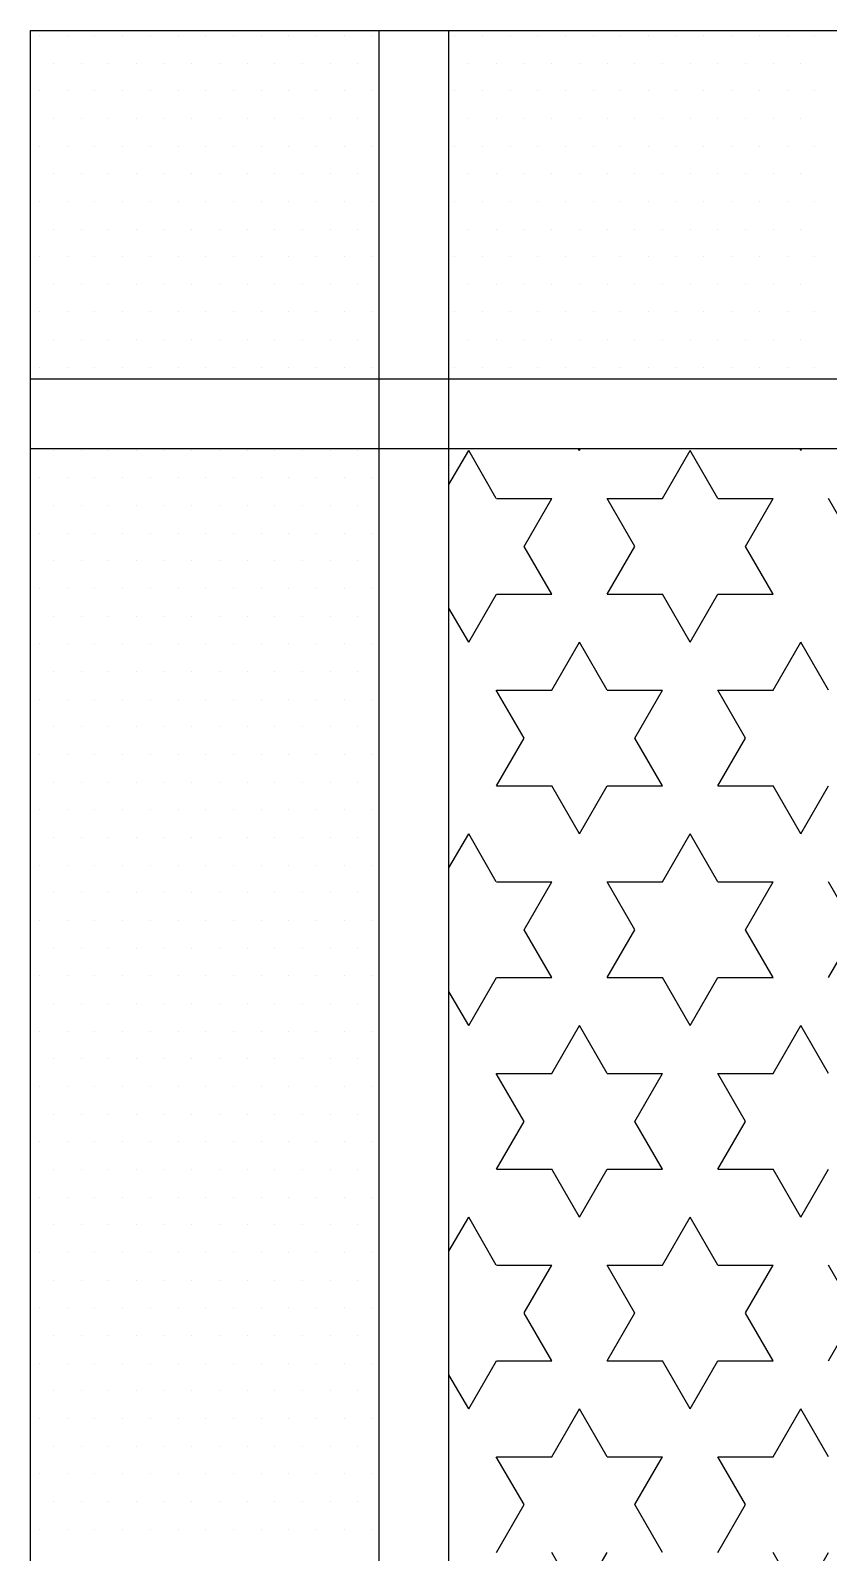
# Model space of a CAD drawing. Extents: x -42728 to 99010, y -18674 to 47645.
# Drawn here: x -36088.8 to -35860, y 17055.3 to 17492 of the extents above; entities that cross this region are included whole.
import ezdxf

# ---------------------------------------------------------------- set-up
doc = ezdxf.new("R2010")
doc.units = 0
doc.header["$LTSCALE"] = 100
doc.header["$MEASUREMENT"] = 0
doc.layers.get('0').update_dxf_attribs({"linetype": 'CONTINUOUS'})
doc.layers.add('家具', color=223, linetype='CONTINUOUS')

# ---------------------------------------------------------------- blocks, each defined once
blk = doc.blocks.new('A$C30322C3C')
at = {"layer": '家具', "color": 3}
for p, q in [((0, 0), (0, 888.82)), ((0, 888.82), (470.87, 888.82)), ((2.62, 887.4), (2.62, 887.4)), ((10.56, 887.4), (10.56, 887.4)), ((18.5, 887.4), (18.5, 887.4)), ((26.43, 887.4), (26.43, 887.4)), ((34.37, 887.4), (34.37, 887.4)), ((42.31, 887.4), (42.31, 887.4)), ((50.25, 887.4), (50.25, 887.4)), ((58.18, 887.4), (58.18, 887.4)), ((66.12, 887.4), (66.12, 887.4)), ((74.06, 887.4), (74.06, 887.4)), ((82, 887.4), (82, 887.4)), ((89.93, 887.4), (89.93, 887.4)), ((97.87, 887.4), (97.87, 887.4)), ((100, 0), (100, 888.82)), ((120, 0), (120, 888.82)), ((121.68, 887.4), (121.68, 887.4)), ((129.62, 887.4), (129.62, 887.4)), ((137.56, 887.4), (137.56, 887.4)), ((145.5, 887.4), (145.5, 887.4)), ((153.43, 887.4), (153.43, 887.4)), ((161.37, 887.4), (161.37, 887.4)), ((169.31, 887.4), (169.31, 887.4)), ((177.25, 887.4), (177.25, 887.4)), ((185.18, 887.4), (185.18, 887.4)), ((193.12, 887.4), (193.12, 887.4)), ((201.06, 887.4), (201.06, 887.4)), ((209, 887.4), (209, 887.4)), ((216.93, 887.4), (216.93, 887.4)), ((224.87, 887.4), (224.87, 887.4)), ((6.59, 879.47), (6.59, 879.47)), ((14.53, 879.47), (14.53, 879.47)), ((22.46, 879.47), (22.46, 879.47)), ((30.4, 879.47), (30.4, 879.47)), ((38.34, 879.47), (38.34, 879.47)), ((46.28, 879.47), (46.28, 879.47)), ((54.21, 879.47), (54.21, 879.47)), ((62.15, 879.47), (62.15, 879.47)), ((70.09, 879.47), (70.09, 879.47)), ((78.03, 879.47), (78.03, 879.47)), ((85.96, 879.47), (85.96, 879.47)), ((93.9, 879.47), (93.9, 879.47)), ((125.65, 879.47), (125.65, 879.47)), ((133.59, 879.47), (133.59, 879.47)), ((141.53, 879.47), (141.53, 879.47)), ((149.46, 879.47), (149.46, 879.47)), ((157.4, 879.47), (157.4, 879.47)), ((165.34, 879.47), (165.34, 879.47)), ((173.28, 879.47), (173.28, 879.47)), ((181.21, 879.47), (181.21, 879.47)), ((189.15, 879.47), (189.15, 879.47)), ((197.09, 879.47), (197.09, 879.47)), ((205.03, 879.47), (205.03, 879.47)), ((212.96, 879.47), (212.96, 879.47)), ((220.9, 879.47), (220.9, 879.47)), ((2.62, 871.53), (2.62, 871.53)), ((10.56, 871.53), (10.56, 871.53)), ((18.5, 871.53), (18.5, 871.53)), ((26.43, 871.53), (26.43, 871.53)), ((34.37, 871.53), (34.37, 871.53)), ((42.31, 871.53), (42.31, 871.53)), ((50.25, 871.53), (50.25, 871.53)), ((58.18, 871.53), (58.18, 871.53)), ((66.12, 871.53), (66.12, 871.53)), ((74.06, 871.53), (74.06, 871.53)), ((82, 871.53), (82, 871.53)), ((89.93, 871.53), (89.93, 871.53)), ((97.87, 871.53), (97.87, 871.53)), ((121.68, 871.53), (121.68, 871.53)), ((129.62, 871.53), (129.62, 871.53)), ((137.56, 871.53), (137.56, 871.53)), ((145.5, 871.53), (145.5, 871.53)), ((153.43, 871.53), (153.43, 871.53)), ((161.37, 871.53), (161.37, 871.53)), ((169.31, 871.53), (169.31, 871.53)), ((177.25, 871.53), (177.25, 871.53)), ((185.18, 871.53), (185.18, 871.53)), ((193.12, 871.53), (193.12, 871.53)), ((201.06, 871.53), (201.06, 871.53)), ((209, 871.53), (209, 871.53)), ((216.93, 871.53), (216.93, 871.53)), ((224.87, 871.53), (224.87, 871.53)), ((6.59, 863.59), (6.59, 863.59)), ((14.53, 863.59), (14.53, 863.59)), ((22.46, 863.59), (22.46, 863.59)), ((30.4, 863.59), (30.4, 863.59)), ((38.34, 863.59), (38.34, 863.59)), ((46.28, 863.59), (46.28, 863.59)), ((54.21, 863.59), (54.21, 863.59)), ((62.15, 863.59), (62.15, 863.59)), ((70.09, 863.59), (70.09, 863.59)), ((78.03, 863.59), (78.03, 863.59)), ((85.96, 863.59), (85.96, 863.59)), ((93.9, 863.59), (93.9, 863.59)), ((125.65, 863.59), (125.65, 863.59)), ((133.59, 863.59), (133.59, 863.59)), ((141.53, 863.59), (141.53, 863.59)), ((149.46, 863.59), (149.46, 863.59)), ((157.4, 863.59), (157.4, 863.59)), ((165.34, 863.59), (165.34, 863.59)), ((173.28, 863.59), (173.28, 863.59)), ((181.21, 863.59), (181.21, 863.59)), ((189.15, 863.59), (189.15, 863.59)), ((197.09, 863.59), (197.09, 863.59)), ((205.03, 863.59), (205.03, 863.59)), ((212.96, 863.59), (212.96, 863.59)), ((220.9, 863.59), (220.9, 863.59)), ((2.62, 855.65), (2.62, 855.65)), ((10.56, 855.65), (10.56, 855.65)), ((18.5, 855.65), (18.5, 855.65)), ((26.43, 855.65), (26.43, 855.65)), ((34.37, 855.65), (34.37, 855.65)), ((42.31, 855.65), (42.31, 855.65)), ((50.25, 855.65), (50.25, 855.65)), ((58.18, 855.65), (58.18, 855.65)), ((66.12, 855.65), (66.12, 855.65)), ((74.06, 855.65), (74.06, 855.65)), ((82, 855.65), (82, 855.65)), ((89.93, 855.65), (89.93, 855.65)), ((97.87, 855.65), (97.87, 855.65)), ((121.68, 855.65), (121.68, 855.65)), ((129.62, 855.65), (129.62, 855.65)), ((137.56, 855.65), (137.56, 855.65)), ((145.5, 855.65), (145.5, 855.65)), ((153.43, 855.65), (153.43, 855.65)), ((161.37, 855.65), (161.37, 855.65)), ((169.31, 855.65), (169.31, 855.65)), ((177.25, 855.65), (177.25, 855.65)), ((185.18, 855.65), (185.18, 855.65)), ((193.12, 855.65), (193.12, 855.65)), ((201.06, 855.65), (201.06, 855.65)), ((209, 855.65), (209, 855.65)), ((216.93, 855.65), (216.93, 855.65)), ((224.87, 855.65), (224.87, 855.65)), ((6.59, 847.72), (6.59, 847.72)), ((14.53, 847.72), (14.53, 847.72)), ((22.46, 847.72), (22.46, 847.72)), ((30.4, 847.72), (30.4, 847.72)), ((38.34, 847.72), (38.34, 847.72)), ((46.28, 847.72), (46.28, 847.72)), ((54.21, 847.72), (54.21, 847.72)), ((62.15, 847.72), (62.15, 847.72)), ((70.09, 847.72), (70.09, 847.72)), ((78.03, 847.72), (78.03, 847.72)), ((85.96, 847.72), (85.96, 847.72)), ((93.9, 847.72), (93.9, 847.72)), ((125.65, 847.72), (125.65, 847.72)), ((133.59, 847.72), (133.59, 847.72)), ((141.53, 847.72), (141.53, 847.72)), ((149.46, 847.72), (149.46, 847.72)), ((157.4, 847.72), (157.4, 847.72)), ((165.34, 847.72), (165.34, 847.72)), ((173.28, 847.72), (173.28, 847.72)), ((181.21, 847.72), (181.21, 847.72)), ((189.15, 847.72), (189.15, 847.72)), ((197.09, 847.72), (197.09, 847.72)), ((205.03, 847.72), (205.03, 847.72)), ((212.96, 847.72), (212.96, 847.72)), ((220.9, 847.72), (220.9, 847.72)), ((2.62, 839.78), (2.62, 839.78)), ((10.56, 839.78), (10.56, 839.78)), ((18.5, 839.78), (18.5, 839.78)), ((26.43, 839.78), (26.43, 839.78)), ((34.37, 839.78), (34.37, 839.78)), ((42.31, 839.78), (42.31, 839.78)), ((50.25, 839.78), (50.25, 839.78)), ((58.18, 839.78), (58.18, 839.78)), ((66.12, 839.78), (66.12, 839.78)), ((74.06, 839.78), (74.06, 839.78)), ((82, 839.78), (82, 839.78)), ((89.93, 839.78), (89.93, 839.78)), ((97.87, 839.78), (97.87, 839.78)), ((121.68, 839.78), (121.68, 839.78)), ((129.62, 839.78), (129.62, 839.78)), ((137.56, 839.78), (137.56, 839.78)), ((145.5, 839.78), (145.5, 839.78)), ((153.43, 839.78), (153.43, 839.78)), ((161.37, 839.78), (161.37, 839.78)), ((169.31, 839.78), (169.31, 839.78)), ((177.25, 839.78), (177.25, 839.78)), ((185.18, 839.78), (185.18, 839.78)), ((193.12, 839.78), (193.12, 839.78)), ((201.06, 839.78), (201.06, 839.78)), ((209, 839.78), (209, 839.78)), ((216.93, 839.78), (216.93, 839.78)), ((224.87, 839.78), (224.87, 839.78)), ((6.59, 831.84), (6.59, 831.84)), ((14.53, 831.84), (14.53, 831.84)), ((22.46, 831.84), (22.46, 831.84)), ((30.4, 831.84), (30.4, 831.84)), ((38.34, 831.84), (38.34, 831.84)), ((46.28, 831.84), (46.28, 831.84)), ((54.21, 831.84), (54.21, 831.84)), ((62.15, 831.84), (62.15, 831.84)), ((70.09, 831.84), (70.09, 831.84)), ((78.03, 831.84), (78.03, 831.84)), ((85.96, 831.84), (85.96, 831.84)), ((93.9, 831.84), (93.9, 831.84)), ((125.65, 831.84), (125.65, 831.84)), ((133.59, 831.84), (133.59, 831.84)), ((141.53, 831.84), (141.53, 831.84)), ((149.46, 831.84), (149.46, 831.84)), ((157.4, 831.84), (157.4, 831.84)), ((165.34, 831.84), (165.34, 831.84)), ((173.28, 831.84), (173.28, 831.84)), ((181.21, 831.84), (181.21, 831.84)), ((189.15, 831.84), (189.15, 831.84)), ((197.09, 831.84), (197.09, 831.84)), ((205.03, 831.84), (205.03, 831.84)), ((212.96, 831.84), (212.96, 831.84)), ((220.9, 831.84), (220.9, 831.84)), ((2.62, 823.9), (2.62, 823.9)), ((10.56, 823.9), (10.56, 823.9)), ((18.5, 823.9), (18.5, 823.9)), ((26.43, 823.9), (26.43, 823.9)), ((34.37, 823.9), (34.37, 823.9)), ((42.31, 823.9), (42.31, 823.9)), ((50.25, 823.9), (50.25, 823.9)), ((58.18, 823.9), (58.18, 823.9)), ((66.12, 823.9), (66.12, 823.9)), ((74.06, 823.9), (74.06, 823.9)), ((82, 823.9), (82, 823.9)), ((89.93, 823.9), (89.93, 823.9)), ((97.87, 823.9), (97.87, 823.9)), ((121.68, 823.9), (121.68, 823.9)), ((129.62, 823.9), (129.62, 823.9)), ((137.56, 823.9), (137.56, 823.9)), ((145.5, 823.9), (145.5, 823.9)), ((153.43, 823.9), (153.43, 823.9)), ((161.37, 823.9), (161.37, 823.9)), ((169.31, 823.9), (169.31, 823.9)), ((177.25, 823.9), (177.25, 823.9)), ((185.18, 823.9), (185.18, 823.9)), ((193.12, 823.9), (193.12, 823.9)), ((201.06, 823.9), (201.06, 823.9)), ((209, 823.9), (209, 823.9)), ((216.93, 823.9), (216.93, 823.9)), ((224.87, 823.9), (224.87, 823.9)), ((6.59, 815.97), (6.59, 815.97)), ((14.53, 815.97), (14.53, 815.97)), ((22.46, 815.97), (22.46, 815.97)), ((30.4, 815.97), (30.4, 815.97)), ((38.34, 815.97), (38.34, 815.97)), ((46.28, 815.97), (46.28, 815.97)), ((54.21, 815.97), (54.21, 815.97)), ((62.15, 815.97), (62.15, 815.97)), ((70.09, 815.97), (70.09, 815.97)), ((78.03, 815.97), (78.03, 815.97)), ((85.96, 815.97), (85.96, 815.97)), ((93.9, 815.97), (93.9, 815.97)), ((125.65, 815.97), (125.65, 815.97)), ((133.59, 815.97), (133.59, 815.97)), ((141.53, 815.97), (141.53, 815.97)), ((149.46, 815.97), (149.46, 815.97)), ((157.4, 815.97), (157.4, 815.97)), ((165.34, 815.97), (165.34, 815.97)), ((173.28, 815.97), (173.28, 815.97)), ((181.21, 815.97), (181.21, 815.97)), ((189.15, 815.97), (189.15, 815.97)), ((197.09, 815.97), (197.09, 815.97)), ((205.03, 815.97), (205.03, 815.97)), ((212.96, 815.97), (212.96, 815.97)), ((220.9, 815.97), (220.9, 815.97)), ((2.62, 808.03), (2.62, 808.03)), ((10.56, 808.03), (10.56, 808.03)), ((18.5, 808.03), (18.5, 808.03)), ((26.43, 808.03), (26.43, 808.03)), ((34.37, 808.03), (34.37, 808.03)), ((42.31, 808.03), (42.31, 808.03)), ((50.25, 808.03), (50.25, 808.03)), ((58.18, 808.03), (58.18, 808.03)), ((66.12, 808.03), (66.12, 808.03)), ((74.06, 808.03), (74.06, 808.03)), ((82, 808.03), (82, 808.03)), ((89.93, 808.03), (89.93, 808.03)), ((97.87, 808.03), (97.87, 808.03)), ((121.68, 808.03), (121.68, 808.03)), ((129.62, 808.03), (129.62, 808.03)), ((137.56, 808.03), (137.56, 808.03)), ((145.5, 808.03), (145.5, 808.03)), ((153.43, 808.03), (153.43, 808.03)), ((161.37, 808.03), (161.37, 808.03)), ((169.31, 808.03), (169.31, 808.03)), ((177.25, 808.03), (177.25, 808.03)), ((185.18, 808.03), (185.18, 808.03)), ((193.12, 808.03), (193.12, 808.03)), ((201.06, 808.03), (201.06, 808.03)), ((209, 808.03), (209, 808.03)), ((216.93, 808.03), (216.93, 808.03)), ((224.87, 808.03), (224.87, 808.03)), ((6.59, 800.09), (6.59, 800.09)), ((14.53, 800.09), (14.53, 800.09)), ((22.46, 800.09), (22.46, 800.09)), ((30.4, 800.09), (30.4, 800.09)), ((38.34, 800.09), (38.34, 800.09)), ((46.28, 800.09), (46.28, 800.09)), ((54.21, 800.09), (54.21, 800.09)), ((62.15, 800.09), (62.15, 800.09)), ((70.09, 800.09), (70.09, 800.09)), ((78.03, 800.09), (78.03, 800.09)), ((85.96, 800.09), (85.96, 800.09)), ((93.9, 800.09), (93.9, 800.09)), ((125.65, 800.09), (125.65, 800.09)), ((133.59, 800.09), (133.59, 800.09)), ((141.53, 800.09), (141.53, 800.09)), ((149.46, 800.09), (149.46, 800.09)), ((157.4, 800.09), (157.4, 800.09)), ((165.34, 800.09), (165.34, 800.09)), ((173.28, 800.09), (173.28, 800.09)), ((181.21, 800.09), (181.21, 800.09)), ((189.15, 800.09), (189.15, 800.09)), ((197.09, 800.09), (197.09, 800.09)), ((205.03, 800.09), (205.03, 800.09)), ((212.96, 800.09), (212.96, 800.09)), ((220.9, 800.09), (220.9, 800.09)), ((2.62, 792.15), (2.62, 792.15)), ((10.56, 792.15), (10.56, 792.15)), ((18.5, 792.15), (18.5, 792.15)), ((26.43, 792.15), (26.43, 792.15)), ((34.37, 792.15), (34.37, 792.15)), ((42.31, 792.15), (42.31, 792.15)), ((50.25, 792.15), (50.25, 792.15)), ((58.18, 792.15), (58.18, 792.15)), ((66.12, 792.15), (66.12, 792.15)), ((74.06, 792.15), (74.06, 792.15)), ((82, 792.15), (82, 792.15)), ((89.93, 792.15), (89.93, 792.15)), ((97.87, 792.15), (97.87, 792.15)), ((121.68, 792.15), (121.68, 792.15)), ((129.62, 792.15), (129.62, 792.15)), ((137.56, 792.15), (137.56, 792.15)), ((145.5, 792.15), (145.5, 792.15)), ((153.43, 792.15), (153.43, 792.15)), ((161.37, 792.15), (161.37, 792.15)), ((169.31, 792.15), (169.31, 792.15)), ((177.25, 792.15), (177.25, 792.15)), ((185.18, 792.15), (185.18, 792.15)), ((193.12, 792.15), (193.12, 792.15)), ((201.06, 792.15), (201.06, 792.15)), ((209, 792.15), (209, 792.15)), ((216.93, 792.15), (216.93, 792.15)), ((224.87, 792.15), (224.87, 792.15)), ((0, 788.82), (470.87, 788.82)), ((0, 768.82), (470.87, 768.82)), ((157.4, 768.26), (157.08, 768.82)), ((157.4, 768.26), (157.72, 768.82)), ((220.9, 768.26), (220.58, 768.82)), ((220.9, 768.26), (221.22, 768.82)), ((6.59, 768.34), (6.59, 768.34)), ((14.53, 768.34), (14.53, 768.34)), ((22.46, 768.34), (22.46, 768.34)), ((30.4, 768.34), (30.4, 768.34)), ((38.34, 768.34), (38.34, 768.34)), ((46.28, 768.34), (46.28, 768.34)), ((54.21, 768.34), (54.21, 768.34)), ((62.15, 768.34), (62.15, 768.34)), ((70.09, 768.34), (70.09, 768.34)), ((78.03, 768.34), (78.03, 768.34)), ((85.96, 768.34), (85.96, 768.34)), ((93.9, 768.34), (93.9, 768.34)), ((120, 758.48), (125.65, 768.26)), ((133.58, 754.51), (125.65, 768.26)), ((181.21, 754.52), (189.15, 768.26)), ((197.08, 754.51), (189.15, 768.26)), ((2.62, 760.4), (2.62, 760.4)), ((10.56, 760.4), (10.56, 760.4)), ((18.5, 760.4), (18.5, 760.4)), ((26.43, 760.4), (26.43, 760.4)), ((34.37, 760.4), (34.37, 760.4)), ((42.31, 760.4), (42.31, 760.4)), ((50.25, 760.4), (50.25, 760.4)), ((58.18, 760.4), (58.18, 760.4)), ((66.12, 760.4), (66.12, 760.4)), ((74.06, 760.4), (74.06, 760.4)), ((82, 760.4), (82, 760.4)), ((89.93, 760.4), (89.93, 760.4)), ((97.87, 760.4), (97.87, 760.4)), ((6.59, 752.47), (6.59, 752.47)), ((14.53, 752.47), (14.53, 752.47)), ((22.46, 752.47), (22.46, 752.47)), ((30.4, 752.47), (30.4, 752.47)), ((38.34, 752.47), (38.34, 752.47)), ((46.28, 752.47), (46.28, 752.47)), ((54.21, 752.47), (54.21, 752.47)), ((62.15, 752.47), (62.15, 752.47)), ((70.09, 752.47), (70.09, 752.47)), ((78.03, 752.47), (78.03, 752.47)), ((85.96, 752.47), (85.96, 752.47)), ((93.9, 752.47), (93.9, 752.47)), ((133.59, 754.51), (149.46, 754.51)), ((141.53, 740.77), (149.46, 754.52)), ((173.27, 740.76), (165.33, 754.51)), ((165.34, 754.51), (181.21, 754.51)), ((197.09, 754.51), (212.96, 754.51)), ((205.03, 740.77), (212.96, 754.52)), ((236.77, 740.76), (228.83, 754.51)), ((2.62, 744.53), (2.62, 744.53)), ((10.56, 744.53), (10.56, 744.53)), ((18.5, 744.53), (18.5, 744.53)), ((26.43, 744.53), (26.43, 744.53)), ((34.37, 744.53), (34.37, 744.53)), ((42.31, 744.53), (42.31, 744.53)), ((50.25, 744.53), (50.25, 744.53)), ((58.18, 744.53), (58.18, 744.53)), ((66.12, 744.53), (66.12, 744.53)), ((74.06, 744.53), (74.06, 744.53)), ((82, 744.53), (82, 744.53)), ((89.93, 744.53), (89.93, 744.53)), ((97.87, 744.53), (97.87, 744.53)), ((149.46, 727.02), (141.52, 740.76)), ((165.34, 727.02), (173.28, 740.77)), ((212.96, 727.02), (205.02, 740.76)), ((6.59, 736.59), (6.59, 736.59)), ((14.53, 736.59), (14.53, 736.59)), ((22.46, 736.59), (22.46, 736.59)), ((30.4, 736.59), (30.4, 736.59)), ((38.34, 736.59), (38.34, 736.59)), ((46.28, 736.59), (46.28, 736.59)), ((54.21, 736.59), (54.21, 736.59)), ((62.15, 736.59), (62.15, 736.59)), ((70.09, 736.59), (70.09, 736.59)), ((78.03, 736.59), (78.03, 736.59)), ((85.96, 736.59), (85.96, 736.59)), ((93.9, 736.59), (93.9, 736.59)), ((2.62, 728.65), (2.62, 728.65)), ((10.56, 728.65), (10.56, 728.65)), ((18.5, 728.65), (18.5, 728.65)), ((26.43, 728.65), (26.43, 728.65)), ((34.37, 728.65), (34.37, 728.65)), ((42.31, 728.65), (42.31, 728.65)), ((50.25, 728.65), (50.25, 728.65)), ((58.18, 728.65), (58.18, 728.65)), ((66.12, 728.65), (66.12, 728.65)), ((74.06, 728.65), (74.06, 728.65)), ((82, 728.65), (82, 728.65)), ((89.93, 728.65), (89.93, 728.65)), ((97.87, 728.65), (97.87, 728.65)), ((125.65, 713.27), (133.59, 727.02)), ((133.59, 727.02), (149.46, 727.02)), ((165.34, 727.02), (181.21, 727.02)), ((189.15, 713.27), (181.21, 727.02)), ((189.15, 713.27), (197.09, 727.02)), ((197.09, 727.02), (212.96, 727.02)), ((6.59, 720.72), (6.59, 720.72)), ((14.53, 720.72), (14.53, 720.72)), ((22.46, 720.72), (22.46, 720.72)), ((30.4, 720.72), (30.4, 720.72)), ((38.34, 720.72), (38.34, 720.72)), ((46.28, 720.72), (46.28, 720.72)), ((54.21, 720.72), (54.21, 720.72)), ((62.15, 720.72), (62.15, 720.72)), ((70.09, 720.72), (70.09, 720.72)), ((78.03, 720.72), (78.03, 720.72)), ((85.96, 720.72), (85.96, 720.72)), ((93.9, 720.72), (93.9, 720.72)), ((125.65, 713.27), (120, 723.05)), ((2.62, 712.78), (2.62, 712.78)), ((10.56, 712.78), (10.56, 712.78)), ((18.5, 712.78), (18.5, 712.78)), ((26.43, 712.78), (26.43, 712.78)), ((34.37, 712.78), (34.37, 712.78)), ((42.31, 712.78), (42.31, 712.78)), ((50.25, 712.78), (50.25, 712.78)), ((58.18, 712.78), (58.18, 712.78)), ((66.12, 712.78), (66.12, 712.78)), ((74.06, 712.78), (74.06, 712.78)), ((82, 712.78), (82, 712.78)), ((89.93, 712.78), (89.93, 712.78)), ((97.87, 712.78), (97.87, 712.78)), ((149.46, 699.52), (157.4, 713.27)), ((165.33, 699.52), (157.4, 713.27)), ((212.96, 699.52), (220.9, 713.27)), ((228.83, 699.52), (220.9, 713.27)), ((6.59, 704.84), (6.59, 704.84)), ((14.53, 704.84), (14.53, 704.84)), ((22.46, 704.84), (22.46, 704.84)), ((30.4, 704.84), (30.4, 704.84)), ((38.34, 704.84), (38.34, 704.84)), ((46.28, 704.84), (46.28, 704.84)), ((54.21, 704.84), (54.21, 704.84)), ((62.15, 704.84), (62.15, 704.84)), ((70.09, 704.84), (70.09, 704.84)), ((78.03, 704.84), (78.03, 704.84)), ((85.96, 704.84), (85.96, 704.84)), ((93.9, 704.84), (93.9, 704.84)), ((141.52, 685.77), (133.58, 699.52)), ((133.59, 699.52), (149.46, 699.52)), ((165.34, 699.52), (181.21, 699.52)), ((173.28, 685.78), (181.21, 699.52)), ((205.02, 685.77), (197.08, 699.52)), ((197.09, 699.52), (212.96, 699.52)), ((2.62, 696.9), (2.62, 696.9)), ((10.56, 696.9), (10.56, 696.9)), ((18.5, 696.9), (18.5, 696.9)), ((26.43, 696.9), (26.43, 696.9)), ((34.37, 696.9), (34.37, 696.9)), ((42.31, 696.9), (42.31, 696.9)), ((50.25, 696.9), (50.25, 696.9)), ((58.18, 696.9), (58.18, 696.9)), ((66.12, 696.9), (66.12, 696.9)), ((74.06, 696.9), (74.06, 696.9)), ((82, 696.9), (82, 696.9)), ((89.93, 696.9), (89.93, 696.9)), ((97.87, 696.9), (97.87, 696.9)), ((6.59, 688.97), (6.59, 688.97)), ((14.53, 688.97), (14.53, 688.97)), ((22.46, 688.97), (22.46, 688.97)), ((30.4, 688.97), (30.4, 688.97)), ((38.34, 688.97), (38.34, 688.97)), ((46.28, 688.97), (46.28, 688.97)), ((54.21, 688.97), (54.21, 688.97)), ((62.15, 688.97), (62.15, 688.97)), ((70.09, 688.97), (70.09, 688.97)), ((78.03, 688.97), (78.03, 688.97)), ((85.96, 688.97), (85.96, 688.97)), ((93.9, 688.97), (93.9, 688.97)), ((133.59, 672.03), (141.53, 685.78)), ((181.21, 672.02), (173.27, 685.77)), ((197.09, 672.03), (205.03, 685.78)), ((2.62, 681.03), (2.62, 681.03)), ((10.56, 681.03), (10.56, 681.03)), ((18.5, 681.03), (18.5, 681.03)), ((26.43, 681.03), (26.43, 681.03)), ((34.37, 681.03), (34.37, 681.03)), ((42.31, 681.03), (42.31, 681.03)), ((50.25, 681.03), (50.25, 681.03)), ((58.18, 681.03), (58.18, 681.03)), ((66.12, 681.03), (66.12, 681.03)), ((74.06, 681.03), (74.06, 681.03)), ((82, 681.03), (82, 681.03)), ((89.93, 681.03), (89.93, 681.03)), ((97.87, 681.03), (97.87, 681.03)), ((6.59, 673.09), (6.59, 673.09)), ((14.53, 673.09), (14.53, 673.09)), ((22.46, 673.09), (22.46, 673.09)), ((30.4, 673.09), (30.4, 673.09)), ((38.34, 673.09), (38.34, 673.09)), ((46.28, 673.09), (46.28, 673.09)), ((54.21, 673.09), (54.21, 673.09)), ((62.15, 673.09), (62.15, 673.09)), ((70.09, 673.09), (70.09, 673.09)), ((78.03, 673.09), (78.03, 673.09)), ((85.96, 673.09), (85.96, 673.09)), ((93.9, 673.09), (93.9, 673.09)), ((133.59, 672.02), (149.46, 672.02)), ((157.4, 658.28), (149.46, 672.02)), ((157.4, 658.28), (165.34, 672.03)), ((165.34, 672.02), (181.21, 672.02)), ((197.09, 672.02), (212.96, 672.02)), ((220.9, 658.28), (212.96, 672.02)), ((220.9, 658.28), (228.84, 672.03)), ((2.62, 665.15), (2.62, 665.15)), ((10.56, 665.15), (10.56, 665.15)), ((18.5, 665.15), (18.5, 665.15)), ((26.43, 665.15), (26.43, 665.15)), ((34.37, 665.15), (34.37, 665.15)), ((42.31, 665.15), (42.31, 665.15)), ((50.25, 665.15), (50.25, 665.15)), ((58.18, 665.15), (58.18, 665.15)), ((66.12, 665.15), (66.12, 665.15)), ((74.06, 665.15), (74.06, 665.15)), ((82, 665.15), (82, 665.15)), ((89.93, 665.15), (89.93, 665.15)), ((97.87, 665.15), (97.87, 665.15)), ((6.59, 657.22), (6.59, 657.22)), ((14.53, 657.22), (14.53, 657.22)), ((22.46, 657.22), (22.46, 657.22)), ((30.4, 657.22), (30.4, 657.22)), ((38.34, 657.22), (38.34, 657.22)), ((46.28, 657.22), (46.28, 657.22)), ((54.21, 657.22), (54.21, 657.22)), ((62.15, 657.22), (62.15, 657.22)), ((70.09, 657.22), (70.09, 657.22)), ((78.03, 657.22), (78.03, 657.22)), ((85.96, 657.22), (85.96, 657.22)), ((93.9, 657.22), (93.9, 657.22)), ((120, 648.49), (125.65, 658.28)), ((133.58, 644.53), (125.65, 658.28)), ((181.21, 644.53), (189.15, 658.28)), ((197.08, 644.53), (189.15, 658.28)), ((2.62, 649.28), (2.62, 649.28)), ((10.56, 649.28), (10.56, 649.28)), ((18.5, 649.28), (18.5, 649.28)), ((26.43, 649.28), (26.43, 649.28)), ((34.37, 649.28), (34.37, 649.28)), ((42.31, 649.28), (42.31, 649.28)), ((50.25, 649.28), (50.25, 649.28)), ((58.18, 649.28), (58.18, 649.28)), ((66.12, 649.28), (66.12, 649.28)), ((74.06, 649.28), (74.06, 649.28)), ((82, 649.28), (82, 649.28)), ((89.93, 649.28), (89.93, 649.28)), ((97.87, 649.28), (97.87, 649.28)), ((133.59, 644.53), (149.46, 644.53)), ((141.53, 630.78), (149.46, 644.53)), ((173.27, 630.78), (165.33, 644.53)), ((165.34, 644.53), (181.21, 644.53)), ((197.09, 644.53), (212.96, 644.53)), ((205.03, 630.78), (212.96, 644.53)), ((236.77, 630.78), (228.83, 644.53)), ((6.59, 641.34), (6.59, 641.34)), ((14.53, 641.34), (14.53, 641.34)), ((22.46, 641.34), (22.46, 641.34)), ((30.4, 641.34), (30.4, 641.34)), ((38.34, 641.34), (38.34, 641.34)), ((46.28, 641.34), (46.28, 641.34)), ((54.21, 641.34), (54.21, 641.34)), ((62.15, 641.34), (62.15, 641.34)), ((70.09, 641.34), (70.09, 641.34)), ((78.03, 641.34), (78.03, 641.34)), ((85.96, 641.34), (85.96, 641.34)), ((93.9, 641.34), (93.9, 641.34)), ((2.62, 633.4), (2.62, 633.4)), ((10.56, 633.4), (10.56, 633.4)), ((18.5, 633.4), (18.5, 633.4)), ((26.43, 633.4), (26.43, 633.4)), ((34.37, 633.4), (34.37, 633.4)), ((42.31, 633.4), (42.31, 633.4)), ((50.25, 633.4), (50.25, 633.4)), ((58.18, 633.4), (58.18, 633.4)), ((66.12, 633.4), (66.12, 633.4)), ((74.06, 633.4), (74.06, 633.4)), ((82, 633.4), (82, 633.4)), ((89.93, 633.4), (89.93, 633.4)), ((97.87, 633.4), (97.87, 633.4)), ((149.46, 617.03), (141.52, 630.78)), ((165.34, 617.04), (173.28, 630.78)), ((212.96, 617.03), (205.02, 630.78)), ((228.84, 617.04), (236.78, 630.78)), ((6.59, 625.47), (6.59, 625.47)), ((14.53, 625.47), (14.53, 625.47)), ((22.46, 625.47), (22.46, 625.47)), ((30.4, 625.47), (30.4, 625.47)), ((38.34, 625.47), (38.34, 625.47)), ((46.28, 625.47), (46.28, 625.47)), ((54.21, 625.47), (54.21, 625.47)), ((62.15, 625.47), (62.15, 625.47)), ((70.09, 625.47), (70.09, 625.47)), ((78.03, 625.47), (78.03, 625.47)), ((85.96, 625.47), (85.96, 625.47)), ((93.9, 625.47), (93.9, 625.47)), ((2.62, 617.53), (2.62, 617.53)), ((10.56, 617.53), (10.56, 617.53)), ((18.5, 617.53), (18.5, 617.53)), ((26.43, 617.53), (26.43, 617.53)), ((34.37, 617.53), (34.37, 617.53)), ((42.31, 617.53), (42.31, 617.53)), ((50.25, 617.53), (50.25, 617.53)), ((58.18, 617.53), (58.18, 617.53)), ((66.12, 617.53), (66.12, 617.53)), ((74.06, 617.53), (74.06, 617.53)), ((82, 617.53), (82, 617.53)), ((89.93, 617.53), (89.93, 617.53)), ((97.87, 617.53), (97.87, 617.53)), ((125.65, 603.29), (133.59, 617.04)), ((133.59, 617.03), (149.46, 617.03)), ((165.34, 617.03), (181.21, 617.03)), ((189.15, 603.28), (181.21, 617.03)), ((189.15, 603.29), (197.09, 617.04)), ((197.09, 617.03), (212.96, 617.03)), ((125.65, 603.28), (120, 613.06)), ((6.59, 609.59), (6.59, 609.59)), ((14.53, 609.59), (14.53, 609.59)), ((22.46, 609.59), (22.46, 609.59)), ((30.4, 609.59), (30.4, 609.59)), ((38.34, 609.59), (38.34, 609.59)), ((46.28, 609.59), (46.28, 609.59)), ((54.21, 609.59), (54.21, 609.59)), ((62.15, 609.59), (62.15, 609.59)), ((70.09, 609.59), (70.09, 609.59)), ((78.03, 609.59), (78.03, 609.59)), ((85.96, 609.59), (85.96, 609.59)), ((93.9, 609.59), (93.9, 609.59)), ((149.46, 589.54), (157.4, 603.29)), ((165.33, 589.54), (157.4, 603.28)), ((212.96, 589.54), (220.9, 603.29)), ((228.83, 589.54), (220.9, 603.28)), ((2.62, 601.65), (2.62, 601.65)), ((10.56, 601.65), (10.56, 601.65)), ((18.5, 601.65), (18.5, 601.65)), ((26.43, 601.65), (26.43, 601.65)), ((34.37, 601.65), (34.37, 601.65)), ((42.31, 601.65), (42.31, 601.65)), ((50.25, 601.65), (50.25, 601.65)), ((58.18, 601.65), (58.18, 601.65)), ((66.12, 601.65), (66.12, 601.65)), ((74.06, 601.65), (74.06, 601.65)), ((82, 601.65), (82, 601.65)), ((89.93, 601.65), (89.93, 601.65)), ((97.87, 601.65), (97.87, 601.65)), ((6.59, 593.72), (6.59, 593.72)), ((14.53, 593.72), (14.53, 593.72)), ((22.46, 593.72), (22.46, 593.72)), ((30.4, 593.72), (30.4, 593.72)), ((38.34, 593.72), (38.34, 593.72)), ((46.28, 593.72), (46.28, 593.72)), ((54.21, 593.72), (54.21, 593.72)), ((62.15, 593.72), (62.15, 593.72)), ((70.09, 593.72), (70.09, 593.72)), ((78.03, 593.72), (78.03, 593.72)), ((85.96, 593.72), (85.96, 593.72)), ((93.9, 593.72), (93.9, 593.72)), ((2.62, 585.78), (2.62, 585.78)), ((10.56, 585.78), (10.56, 585.78)), ((18.5, 585.78), (18.5, 585.78)), ((26.43, 585.78), (26.43, 585.78)), ((34.37, 585.78), (34.37, 585.78)), ((42.31, 585.78), (42.31, 585.78)), ((50.25, 585.78), (50.25, 585.78)), ((58.18, 585.78), (58.18, 585.78)), ((66.12, 585.78), (66.12, 585.78)), ((74.06, 585.78), (74.06, 585.78)), ((82, 585.78), (82, 585.78)), ((89.93, 585.78), (89.93, 585.78)), ((97.87, 585.78), (97.87, 585.78)), ((141.52, 575.79), (133.58, 589.54)), ((133.59, 589.53), (149.46, 589.53)), ((165.34, 589.53), (181.21, 589.53)), ((173.28, 575.79), (181.21, 589.54)), ((205.02, 575.79), (197.08, 589.54)), ((197.09, 589.53), (212.96, 589.53)), ((6.59, 577.84), (6.59, 577.84)), ((14.53, 577.84), (14.53, 577.84)), ((22.46, 577.84), (22.46, 577.84)), ((30.4, 577.84), (30.4, 577.84)), ((38.34, 577.84), (38.34, 577.84)), ((46.28, 577.84), (46.28, 577.84)), ((54.21, 577.84), (54.21, 577.84)), ((62.15, 577.84), (62.15, 577.84)), ((70.09, 577.84), (70.09, 577.84)), ((78.03, 577.84), (78.03, 577.84)), ((85.96, 577.84), (85.96, 577.84)), ((93.9, 577.84), (93.9, 577.84)), ((133.59, 562.04), (141.53, 575.79)), ((181.21, 562.04), (173.27, 575.79)), ((197.09, 562.04), (205.03, 575.79)), ((2.62, 569.9), (2.62, 569.9)), ((10.56, 569.9), (10.56, 569.9)), ((18.5, 569.9), (18.5, 569.9)), ((26.43, 569.9), (26.43, 569.9)), ((34.37, 569.9), (34.37, 569.9)), ((42.31, 569.9), (42.31, 569.9)), ((50.25, 569.9), (50.25, 569.9)), ((58.18, 569.9), (58.18, 569.9)), ((66.12, 569.9), (66.12, 569.9)), ((74.06, 569.9), (74.06, 569.9)), ((82, 569.9), (82, 569.9)), ((89.93, 569.9), (89.93, 569.9)), ((97.87, 569.9), (97.87, 569.9)), ((6.59, 561.97), (6.59, 561.97)), ((14.53, 561.97), (14.53, 561.97)), ((22.46, 561.97), (22.46, 561.97)), ((30.4, 561.97), (30.4, 561.97)), ((38.34, 561.97), (38.34, 561.97)), ((46.28, 561.97), (46.28, 561.97)), ((54.21, 561.97), (54.21, 561.97)), ((62.15, 561.97), (62.15, 561.97)), ((70.09, 561.97), (70.09, 561.97)), ((78.03, 561.97), (78.03, 561.97)), ((85.96, 561.97), (85.96, 561.97)), ((93.9, 561.97), (93.9, 561.97)), ((133.59, 562.04), (149.46, 562.04)), ((157.4, 548.29), (149.46, 562.04)), ((157.4, 548.29), (165.34, 562.04)), ((165.34, 562.04), (181.21, 562.04)), ((197.09, 562.04), (212.96, 562.04)), ((220.9, 548.29), (212.96, 562.04)), ((220.9, 548.29), (228.84, 562.04)), ((2.62, 554.03), (2.62, 554.03)), ((10.56, 554.03), (10.56, 554.03)), ((18.5, 554.03), (18.5, 554.03)), ((26.43, 554.03), (26.43, 554.03)), ((34.37, 554.03), (34.37, 554.03)), ((42.31, 554.03), (42.31, 554.03)), ((50.25, 554.03), (50.25, 554.03)), ((58.18, 554.03), (58.18, 554.03)), ((66.12, 554.03), (66.12, 554.03)), ((74.06, 554.03), (74.06, 554.03)), ((82, 554.03), (82, 554.03)), ((89.93, 554.03), (89.93, 554.03)), ((97.87, 554.03), (97.87, 554.03)), ((6.59, 546.09), (6.59, 546.09)), ((14.53, 546.09), (14.53, 546.09)), ((22.46, 546.09), (22.46, 546.09)), ((30.4, 546.09), (30.4, 546.09)), ((38.34, 546.09), (38.34, 546.09)), ((46.28, 546.09), (46.28, 546.09)), ((54.21, 546.09), (54.21, 546.09)), ((62.15, 546.09), (62.15, 546.09)), ((70.09, 546.09), (70.09, 546.09)), ((78.03, 546.09), (78.03, 546.09)), ((85.96, 546.09), (85.96, 546.09)), ((93.9, 546.09), (93.9, 546.09)), ((120, 538.51), (125.65, 548.29)), ((133.58, 534.54), (125.65, 548.29)), ((181.21, 534.55), (189.15, 548.29)), ((197.08, 534.54), (189.15, 548.29)), ((2.62, 538.15), (2.62, 538.15)), ((10.56, 538.15), (10.56, 538.15)), ((18.5, 538.15), (18.5, 538.15)), ((26.43, 538.15), (26.43, 538.15)), ((34.37, 538.15), (34.37, 538.15)), ((42.31, 538.15), (42.31, 538.15)), ((50.25, 538.15), (50.25, 538.15)), ((58.18, 538.15), (58.18, 538.15)), ((66.12, 538.15), (66.12, 538.15)), ((74.06, 538.15), (74.06, 538.15)), ((82, 538.15), (82, 538.15)), ((89.93, 538.15), (89.93, 538.15)), ((97.87, 538.15), (97.87, 538.15)), ((133.59, 534.54), (149.46, 534.54)), ((141.53, 520.8), (149.46, 534.55)), ((173.27, 520.79), (165.33, 534.54)), ((165.34, 534.54), (181.21, 534.54)), ((197.09, 534.54), (212.96, 534.54)), ((205.03, 520.8), (212.96, 534.55)), ((236.77, 520.79), (228.83, 534.54)), ((6.59, 530.22), (6.59, 530.22)), ((14.53, 530.22), (14.53, 530.22)), ((22.46, 530.22), (22.46, 530.22)), ((30.4, 530.22), (30.4, 530.22)), ((38.34, 530.22), (38.34, 530.22)), ((46.28, 530.22), (46.28, 530.22)), ((54.21, 530.22), (54.21, 530.22)), ((62.15, 530.22), (62.15, 530.22)), ((70.09, 530.22), (70.09, 530.22)), ((78.03, 530.22), (78.03, 530.22)), ((85.96, 530.22), (85.96, 530.22)), ((93.9, 530.22), (93.9, 530.22)), ((2.62, 522.28), (2.62, 522.28)), ((10.56, 522.28), (10.56, 522.28)), ((18.5, 522.28), (18.5, 522.28)), ((26.43, 522.28), (26.43, 522.28)), ((34.37, 522.28), (34.37, 522.28)), ((42.31, 522.28), (42.31, 522.28)), ((50.25, 522.28), (50.25, 522.28)), ((58.18, 522.28), (58.18, 522.28)), ((66.12, 522.28), (66.12, 522.28)), ((74.06, 522.28), (74.06, 522.28)), ((82, 522.28), (82, 522.28)), ((89.93, 522.28), (89.93, 522.28)), ((97.87, 522.28), (97.87, 522.28)), ((149.46, 507.05), (141.52, 520.79)), ((165.34, 507.05), (173.28, 520.8)), ((212.96, 507.05), (205.02, 520.79)), ((228.84, 507.05), (236.78, 520.8)), ((6.59, 514.34), (6.59, 514.34)), ((14.53, 514.34), (14.53, 514.34)), ((22.46, 514.34), (22.46, 514.34)), ((30.4, 514.34), (30.4, 514.34)), ((38.34, 514.34), (38.34, 514.34)), ((46.28, 514.34), (46.28, 514.34)), ((54.21, 514.34), (54.21, 514.34)), ((62.15, 514.34), (62.15, 514.34)), ((70.09, 514.34), (70.09, 514.34)), ((78.03, 514.34), (78.03, 514.34)), ((85.96, 514.34), (85.96, 514.34)), ((93.9, 514.34), (93.9, 514.34)), ((125.65, 493.3), (133.59, 507.05)), ((133.59, 507.04), (149.46, 507.04)), ((165.34, 507.04), (181.21, 507.04)), ((189.15, 493.3), (181.21, 507.05)), ((189.15, 493.3), (197.09, 507.05)), ((197.09, 507.04), (212.96, 507.04)), ((2.62, 506.4), (2.62, 506.4)), ((10.56, 506.4), (10.56, 506.4)), ((18.5, 506.4), (18.5, 506.4)), ((26.43, 506.4), (26.43, 506.4)), ((34.37, 506.4), (34.37, 506.4)), ((42.31, 506.4), (42.31, 506.4)), ((50.25, 506.4), (50.25, 506.4)), ((58.18, 506.4), (58.18, 506.4)), ((66.12, 506.4), (66.12, 506.4)), ((74.06, 506.4), (74.06, 506.4)), ((82, 506.4), (82, 506.4)), ((89.93, 506.4), (89.93, 506.4)), ((97.87, 506.4), (97.87, 506.4)), ((125.65, 493.3), (120, 503.08)), ((6.59, 498.47), (6.59, 498.47)), ((14.53, 498.47), (14.53, 498.47)), ((22.46, 498.47), (22.46, 498.47)), ((30.4, 498.47), (30.4, 498.47)), ((38.34, 498.47), (38.34, 498.47)), ((46.28, 498.47), (46.28, 498.47)), ((54.21, 498.47), (54.21, 498.47)), ((62.15, 498.47), (62.15, 498.47)), ((70.09, 498.47), (70.09, 498.47)), ((78.03, 498.47), (78.03, 498.47)), ((85.96, 498.47), (85.96, 498.47)), ((93.9, 498.47), (93.9, 498.47)), ((2.62, 490.53), (2.62, 490.53)), ((10.56, 490.53), (10.56, 490.53)), ((18.5, 490.53), (18.5, 490.53)), ((26.43, 490.53), (26.43, 490.53)), ((34.37, 490.53), (34.37, 490.53)), ((42.31, 490.53), (42.31, 490.53)), ((50.25, 490.53), (50.25, 490.53)), ((58.18, 490.53), (58.18, 490.53)), ((66.12, 490.53), (66.12, 490.53)), ((74.06, 490.53), (74.06, 490.53)), ((82, 490.53), (82, 490.53)), ((89.93, 490.53), (89.93, 490.53)), ((97.87, 490.53), (97.87, 490.53)), ((149.46, 479.55), (157.4, 493.3)), ((165.33, 479.55), (157.4, 493.3)), ((212.96, 479.55), (220.9, 493.3)), ((228.83, 479.55), (220.9, 493.3)), ((6.59, 482.59), (6.59, 482.59)), ((14.53, 482.59), (14.53, 482.59)), ((22.46, 482.59), (22.46, 482.59)), ((30.4, 482.59), (30.4, 482.59)), ((38.34, 482.59), (38.34, 482.59)), ((46.28, 482.59), (46.28, 482.59)), ((54.21, 482.59), (54.21, 482.59)), ((62.15, 482.59), (62.15, 482.59)), ((70.09, 482.59), (70.09, 482.59)), ((78.03, 482.59), (78.03, 482.59)), ((85.96, 482.59), (85.96, 482.59)), ((93.9, 482.59), (93.9, 482.59)), ((141.52, 465.8), (133.58, 479.55)), ((133.59, 479.55), (149.46, 479.55)), ((165.34, 479.55), (181.21, 479.55)), ((173.28, 465.81), (181.21, 479.55)), ((205.02, 465.8), (197.08, 479.55)), ((197.09, 479.55), (212.96, 479.55)), ((2.62, 474.65), (2.62, 474.65)), ((10.56, 474.65), (10.56, 474.65)), ((18.5, 474.65), (18.5, 474.65)), ((26.43, 474.65), (26.43, 474.65)), ((34.37, 474.65), (34.37, 474.65)), ((42.31, 474.65), (42.31, 474.65)), ((50.25, 474.65), (50.25, 474.65)), ((58.18, 474.65), (58.18, 474.65)), ((66.12, 474.65), (66.12, 474.65)), ((74.06, 474.65), (74.06, 474.65)), ((82, 474.65), (82, 474.65)), ((89.93, 474.65), (89.93, 474.65)), ((97.87, 474.65), (97.87, 474.65)), ((6.59, 466.72), (6.59, 466.72)), ((14.53, 466.72), (14.53, 466.72)), ((22.46, 466.72), (22.46, 466.72)), ((30.4, 466.72), (30.4, 466.72)), ((38.34, 466.72), (38.34, 466.72)), ((46.28, 466.72), (46.28, 466.72)), ((54.21, 466.72), (54.21, 466.72)), ((62.15, 466.72), (62.15, 466.72)), ((70.09, 466.72), (70.09, 466.72)), ((78.03, 466.72), (78.03, 466.72)), ((85.96, 466.72), (85.96, 466.72)), ((93.9, 466.72), (93.9, 466.72)), ((133.59, 452.06), (141.53, 465.81)), ((181.21, 452.05), (173.27, 465.8)), ((197.09, 452.06), (205.03, 465.81)), ((2.62, 458.78), (2.62, 458.78)), ((10.56, 458.78), (10.56, 458.78)), ((18.5, 458.78), (18.5, 458.78)), ((26.43, 458.78), (26.43, 458.78)), ((34.37, 458.78), (34.37, 458.78)), ((42.31, 458.78), (42.31, 458.78)), ((50.25, 458.78), (50.25, 458.78)), ((58.18, 458.78), (58.18, 458.78)), ((66.12, 458.78), (66.12, 458.78)), ((74.06, 458.78), (74.06, 458.78)), ((82, 458.78), (82, 458.78)), ((89.93, 458.78), (89.93, 458.78)), ((97.87, 458.78), (97.87, 458.78)), ((157.4, 438.31), (149.46, 452.05)), ((157.4, 438.31), (165.34, 452.06)), ((220.9, 438.31), (212.96, 452.05)), ((220.9, 438.31), (228.84, 452.06))]:
    blk.add_line(p, q, dxfattribs=at)

msp = doc.modelspace()

# ---------------------------------------------------------------- block references
msp.add_blockref('A$C30322C3C', (-36088.83201, 16603.21247))

doc.saveas('drawing.dxf')
